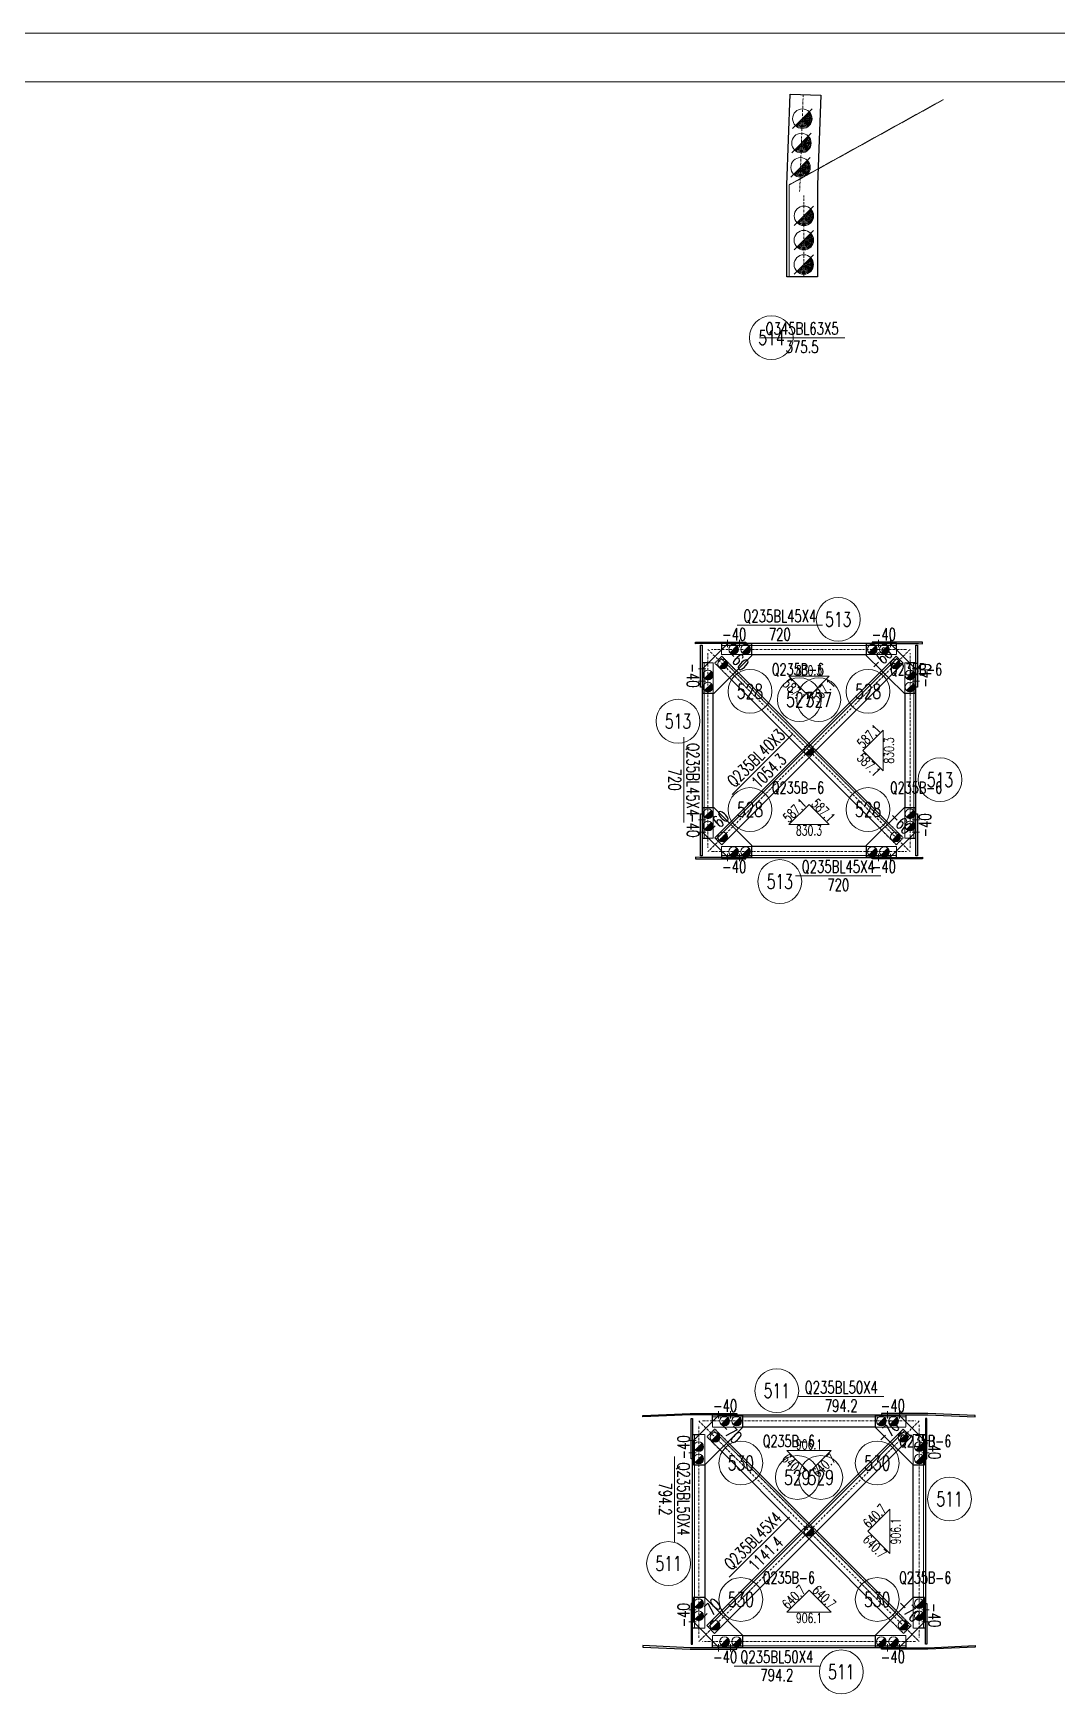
# Model space of a CAD drawing. Extents: x -13400 to 20340, y -61006 to 71674.
# Drawn here: x -4990 to -785, y 4458 to 11274 of the extents above; entities that cross this region are included whole.
import ezdxf
from ezdxf.enums import TextEntityAlignment as Align

# ---------------------------------------------------------------- set-up
doc = ezdxf.new("R2010")
doc.units = 0
doc.header["$MEASUREMENT"] = 0
doc.linetypes.add('Dash', pattern=[2.75, 2, -0.75])
doc.linetypes.add('DashDot', pattern=[15.6, 9, -3, 0.6, -3])
doc.layers.get('0').update_dxf_attribs({"linetype": 'CONTINUOUS', "lineweight": 25})
doc.styles.get("Standard").update_dxf_attribs({"font": 'simplex.shx', "width": 0.7, "height": 3, "bigfont": 'gbhzfs.shx'})

# ---------------------------------------------------------------- blocks, each defined once
blk = doc.blocks.new('M16X40S')
at = {"color": 3, "linetype": 'Continuous', "lineweight": 13}
blk.add_line((-0.707, -0.707), (0.707, 0.707), dxfattribs=at)
blk.add_circle((0, 0), 1, dxfattribs=at)
for radius in [0.9, 0.8, 0.7, 0.6, 0.5, 0.4, 0.3, 0.2, 0.1]:
    blk.add_arc((0, 0), radius, 225, 45, dxfattribs=at)
blk = doc.blocks.new('M16X50S')
at = {"color": 3, "linetype": 'Continuous', "lineweight": 13}
blk.add_line((-1, -1), (1, 1), dxfattribs=at)
blk.add_circle((0, 0), 1, dxfattribs=at)
for radius in [0.9, 0.8, 0.7, 0.6, 0.5, 0.4, 0.3, 0.2, 0.1]:
    blk.add_arc((0, 0), radius, 225, 45, dxfattribs=at)

msp = doc.modelspace()

# ---------------------------------------------------------------- linework, layer by layer
at = {"color": 7, "linetype": 'Continuous', "lineweight": 18}
for p, q in [((-13400.26316, 11273.99352), (3419.73684, 11273.99352)), ((-12900.26316, 11073.99352), (3219.73684, 11073.99352))]:
    msp.add_line(p, q, dxfattribs=at)
at = {"color": 1, "linetype": 'Dash', "lineweight": 20}
for p, q in [((-1884.72206, 10651.4391), (-1251.57294, 11001.25336)), ((-1884.72206, 10274.4671), (-1884.72206, 10651.4391)), ((-1443.18386, 8760.87722), (-2163.18386, 8760.87722)), ((-2163.18386, 8741.87722), (-2163.18386, 8723.87722)), ((-1443.18386, 8723.87722), (-1443.18386, 8741.87722)), ((-2242.35849, 8689.70258), (-2242.35849, 8589.70258)), ((-2234.35849, 8689.70258), (-2234.35849, 7969.70258)), ((-2197.35849, 8689.70258), (-2215.35849, 8689.70258)), ((-2197.35849, 8564.70258), (-2197.35849, 8689.70258)), ((-2190.07422, 8688.30867), (-2161.78995, 8716.59295)), ((-2129.91331, 8628.14776), (-2190.07422, 8688.30867)), ((-2167.44681, 8710.93609), (-1421.95035, 7965.43963)), ((-2163.18386, 8723.87722), (-2038.18386, 8723.87722)), ((-2161.78995, 8716.59295), (-2101.62904, 8656.43203)), ((-1568.18386, 8723.87722), (-1443.18386, 8723.87722)), ((-1391.00922, 8689.70258), (-1409.00922, 8689.70258)), ((-1409.00922, 8689.70258), (-1409.00922, 8564.70258)), ((-1372.00922, 7969.70258), (-1372.00922, 8689.70258)), ((-1364.00922, 8589.70258), (-1364.00922, 8689.70258)), ((-1504.73868, 8656.43203), (-1476.45441, 8628.14776)), ((-1803.18386, 8301.41831), (-1831.46813, 8329.70258)), ((-1803.18386, 8357.98685), (-1774.89959, 8329.70258)), ((-2242.35849, 8069.70258), (-2242.35849, 7969.70258)), ((-2197.35849, 7969.70258), (-2197.35849, 8094.70258)), ((-1409.00922, 8094.70258), (-1409.00922, 7969.70258)), ((-1364.00922, 7969.70258), (-1364.00922, 8069.70258)), ((-2101.62904, 8002.97313), (-2129.91331, 8031.2574)), ((-1444.57776, 7942.81222), (-1504.73868, 8002.97313)), ((-1476.45441, 8031.2574), (-1416.29349, 7971.09649)), ((-2215.35849, 7969.70258), (-2197.35849, 7969.70258)), ((-2038.18386, 7935.52795), (-2163.18386, 7935.52795)), ((-2163.18386, 7935.52795), (-2163.18386, 7917.52795)), ((-1443.18386, 7935.52795), (-1568.18386, 7935.52795)), ((-1416.29349, 7971.09649), (-1444.57776, 7942.81222)), ((-1443.18386, 7917.52795), (-1443.18386, 7935.52795)), ((-1409.00922, 7969.70258), (-1391.00922, 7969.70258)), ((-2163.18386, 7898.52795), (-1443.18386, 7898.52795)), ((-2200.28995, 5594.68354), (-1406.07776, 5594.68354)), ((-2281.24446, 5421.72904), (-2281.24446, 5521.72904)), ((-2273.24446, 4727.51684), (-2273.24446, 5521.72904)), ((-2253.24446, 5521.72904), (-2231.24446, 5521.72904)), ((-2231.24446, 5521.72904), (-2231.24446, 5396.72904)), ((-2222.30333, 5512.62972), (-2190.48353, 5544.44952)), ((-2200.28995, 5552.68354), (-2200.28995, 5574.68354)), ((-2075.28995, 5552.68354), (-2200.28995, 5552.68354)), ((-2196.14038, 5538.79267), (-1389.01413, 4731.66642)), ((-2190.48353, 5544.44952), (-2137.00375, 5490.96974)), ((-1406.07776, 5552.68354), (-1531.07776, 5552.68354)), ((-1406.07776, 5574.68354), (-1406.07776, 5552.68354)), ((-1375.12326, 5396.72904), (-1375.12326, 5521.72904)), ((-1375.12326, 5521.72904), (-1353.12326, 5521.72904)), ((-1333.12326, 5521.72904), (-1333.12326, 4727.51684)), ((-1325.12326, 5521.72904), (-1325.12326, 5421.72904)), ((-2168.82356, 5459.14994), (-2222.30333, 5512.62972)), ((-1469.36397, 5490.96974), (-1437.54416, 5459.14994)), ((-1803.18386, 5093.51024), (-1835.00366, 5125.33005)), ((-1803.18386, 5157.14985), (-1771.36405, 5125.33005)), ((-2231.24446, 4852.51684), (-2231.24446, 4727.51684)), ((-1375.12326, 4727.51684), (-1375.12326, 4852.51684)), ((-2281.24446, 4727.51684), (-2281.24446, 4827.51684)), ((-2137.71086, 4758.98324), (-2169.53066, 4790.80305)), ((-1436.83705, 4790.80305), (-1383.35728, 4737.32327)), ((-1325.12326, 4827.51684), (-1325.12326, 4727.51684)), ((-2231.24446, 4727.51684), (-2253.24446, 4727.51684)), ((-1415.17708, 4705.50346), (-1468.65686, 4758.98324)), ((-1383.35728, 4737.32327), (-1415.17708, 4705.50346)), ((-1353.12326, 4727.51684), (-1375.12326, 4727.51684)), ((-2200.28995, 4674.56234), (-2200.28995, 4696.56234)), ((-2200.28995, 4696.56234), (-2075.28995, 4696.56234)), ((-1406.07776, 4654.56234), (-2200.28995, 4654.56234)), ((-1531.07776, 4696.56234), (-1406.07776, 4696.56234)), ((-1406.07776, 4696.56234), (-1406.07776, 4674.56234))]:
    msp.add_line(p, q, dxfattribs=at)
at = {"color": 2, "linetype": 'DashDot', "lineweight": 15}
for p, q in [((-1827.19258, 11022.04435), (-1841.62803, 10623.60116)), ((-1824.72206, 10274.4671), (-1823.9201, 10607.57998)), ((-2218.35849, 8744.87722), (-1388.00922, 7914.52795)), ((-1388.00922, 8744.87722), (-2218.35849, 7914.52795)), ((-2218.35849, 8729.70258), (-2218.35849, 7929.70258)), ((-1403.18386, 8744.87722), (-2203.18386, 8744.87722)), ((-1388.00922, 7929.70258), (-1388.00922, 8729.70258)), ((-2203.18386, 7914.52795), (-1403.18386, 7914.52795)), ((-2256.24446, 5577.68354), (-1350.12326, 4671.56234)), ((-1350.12326, 5577.68354), (-2256.24446, 4671.56234)), ((-2256.24446, 4687.51684), (-2256.24446, 5561.72904)), ((-2240.28995, 5577.68354), (-1366.07776, 5577.68354)), ((-1350.12326, 5561.72904), (-1350.12326, 4687.51684)), ((-1366.07776, 4671.56234), (-2240.28995, 4671.56234))]:
    msp.add_line(p, q, dxfattribs=at)
at = {"color": 7, "linetype": 'Continuous', "lineweight": 13}
for p, q in [((-2006.72206, 10024.13044), (-1656.72206, 10024.13044)), ((-1748.18386, 8843.87722), (-2098.18386, 8843.87722)), ((-2317.35849, 8384.70258), (-2317.35849, 8034.70258)), ((-1870.86473, 8396.372), (-2118.3521, 8148.88463)), ((-1858.18386, 7815.52795), (-1508.18386, 7815.52795)), ((-1845.81516, 5677.68354), (-1495.81516, 5677.68354)), ((-2356.24446, 5081.99164), (-2356.24446, 5431.99164)), ((-1883.25768, 5183.14205), (-2130.74505, 4935.65468)), ((-1760.55256, 4571.56234), (-2110.55256, 4571.56234))]:
    msp.add_line(p, q, dxfattribs=at)
at = {"color": 7, "linetype": 'Continuous', "lineweight": 30}
for p, q in [((-1438.92091, 8710.93609), (-2184.41737, 7965.43963)), ((-1410.22733, 5538.79267), (-2217.35359, 4731.66642))]:
    msp.add_line(p, q, dxfattribs=at)
at = {"color": 1, "linetype": 'Continuous', "lineweight": 18}
for p, q in [((-1886.21879, 8634.16398), (-1803.18386, 8551.12905)), ((-1720.14893, 8634.16398), (-1886.21879, 8634.16398)), ((-1803.18386, 8551.12905), (-1720.14893, 8634.16398)), ((-1498.72246, 8412.73751), (-1581.75739, 8329.70258)), ((-1498.72246, 8246.66765), (-1498.72246, 8412.73751)), ((-1581.75739, 8329.70258), (-1498.72246, 8246.66765)), ((-1803.18386, 8108.27611), (-1886.21879, 8025.24118)), ((-1720.14893, 8025.24118), (-1803.18386, 8108.27611)), ((-1886.21879, 8025.24118), (-1720.14893, 8025.24118)), ((-1712.57174, 5456.86738), (-1893.79598, 5456.86738)), ((-1893.79598, 5456.86738), (-1803.18386, 5366.25526)), ((-1803.18386, 5366.25526), (-1712.57174, 5456.86738)), ((-1470.93942, 5215.23506), (-1561.55154, 5124.62294)), ((-1470.93942, 5034.01082), (-1470.93942, 5215.23506)), ((-1561.55154, 5124.62294), (-1470.93942, 5034.01082)), ((-1803.18386, 4882.99062), (-1893.79598, 4792.3785)), ((-1712.57174, 4792.3785), (-1803.18386, 4882.99062)), ((-1893.79598, 4792.3785), (-1712.57174, 4792.3785))]:
    msp.add_line(p, q, dxfattribs=at)
at = {"color": 7, "linetype": 'Continuous', "lineweight": 30}
for points in [[(-1894.72206, 10651.4391), (-1881.15739, 11023.99352)], [(-1881.15739, 11023.99352), (-1755.2405, 11019.44549)], [(-1755.2405, 11019.44549), (-1768.72206, 10651.4391)], [(-1894.72206, 10274.4671), (-1894.72206, 10651.4391)], [(-1768.72206, 10651.4391), (-1768.72206, 10274.4671)], [(-1768.72206, 10274.4671), (-1894.72206, 10274.4671)], [(-2269.15877, 8774.11371), (-2252.49367, 8774.87309)], [(-2268.88586, 8768.12443), (-2269.15877, 8774.11371)], [(-2252.36537, 8768.87722), (-2268.88586, 8768.12443)], [(-2252.49367, 8774.87309), (-2063.18386, 8774.87309)], [(-2063.18386, 8768.87722), (-2252.36537, 8768.87722)], [(-2248.35437, 8589.70258), (-2248.35437, 8761.4926)], [(-2248.35437, 8761.4926), (-2242.35849, 8761.4926)], [(-2242.35849, 8761.4926), (-2242.35849, 8589.70258)], [(-2138.18386, 8766.87722), (-2240.35849, 8664.70258)], [(-1443.18386, 8768.87722), (-2163.18386, 8768.87722)], [(-2163.18386, 8768.87722), (-2163.18386, 8741.87722)], [(-2038.18386, 8766.87722), (-2138.18386, 8766.87722)], [(-2063.18386, 8774.87309), (-2063.18386, 8768.87722)], [(-2038.18386, 8719.87722), (-2038.18386, 8766.87722)], [(-1468.18386, 8766.87722), (-1568.18386, 8766.87722)], [(-1568.18386, 8766.87722), (-1568.18386, 8719.87722)], [(-1353.87405, 8774.87309), (-1543.18386, 8774.87309)], [(-1543.18386, 8774.87309), (-1543.18386, 8768.87722)], [(-1543.18386, 8768.87722), (-1354.00235, 8768.87722)], [(-1366.00922, 8664.70258), (-1468.18386, 8766.87722)], [(-1443.18386, 8741.87722), (-1443.18386, 8768.87722)], [(-1364.00922, 8589.70258), (-1364.00922, 8761.87241)], [(-1364.00922, 8761.87241), (-1358.01335, 8761.87241)], [(-1358.01335, 8761.87241), (-1358.01335, 8589.70258)], [(-1354.00235, 8768.87722), (-1337.48186, 8768.12443)], [(-1337.20894, 8774.11371), (-1353.87405, 8774.87309)], [(-1337.48186, 8768.12443), (-1337.20894, 8774.11371)], [(-2215.35849, 8689.70258), (-2242.35849, 8689.70258)], [(-2240.35849, 8664.70258), (-2240.35849, 8564.70258)], [(-2193.35849, 8564.70258), (-2038.18386, 8719.87722)], [(-1444.57776, 8716.59295), (-2190.07422, 7971.09649)], [(-2161.78995, 7942.81222), (-1416.29349, 8688.30867)], [(-2038.18386, 8723.87722), (-1568.18386, 8723.87722)], [(-1568.18386, 8719.87722), (-1504.73868, 8656.43203)], [(-1416.29349, 8688.30867), (-1444.57776, 8716.59295)], [(-1364.00922, 8689.70258), (-1391.00922, 8689.70258)], [(-1366.00922, 8564.70258), (-1366.00922, 8664.70258)], [(-2242.35849, 8589.70258), (-2248.35437, 8589.70258)], [(-2242.35849, 8589.70258), (-2242.35849, 8069.70258)], [(-1831.46813, 8329.70258), (-2129.91331, 8628.14776)], [(-2101.62904, 8656.43203), (-1803.18386, 8357.98685)], [(-1476.45441, 8628.14776), (-1413.00922, 8564.70258)], [(-1364.00922, 8069.70258), (-1364.00922, 8589.70258)], [(-1358.01335, 8589.70258), (-1364.00922, 8589.70258)], [(-2240.35849, 8564.70258), (-2193.35849, 8564.70258)], [(-2197.35849, 8094.70258), (-2197.35849, 8564.70258)], [(-1413.00922, 8564.70258), (-1366.00922, 8564.70258)], [(-1409.00922, 8564.70258), (-1409.00922, 8094.70258)], [(-1774.89959, 8329.70258), (-1476.45441, 8031.2574)], [(-1504.73868, 8002.97313), (-1803.18386, 8301.41831)], [(-2248.35437, 7897.53276), (-2248.35437, 8069.70258)], [(-2248.35437, 8069.70258), (-2242.35849, 8069.70258)], [(-2242.35849, 8069.70258), (-2242.35849, 7897.53276)], [(-2193.35849, 8094.70258), (-2240.35849, 8094.70258)], [(-2240.35849, 8094.70258), (-2240.35849, 7994.70258)], [(-2129.91331, 8031.2574), (-2193.35849, 8094.70258)], [(-1413.00922, 8094.70258), (-1568.18386, 7939.52795)], [(-1366.00922, 8094.70258), (-1413.00922, 8094.70258)], [(-1366.00922, 7994.70258), (-1366.00922, 8094.70258)], [(-1364.00922, 7897.91256), (-1364.00922, 8069.70258)], [(-1364.00922, 8069.70258), (-1358.01335, 8069.70258)], [(-1358.01335, 8069.70258), (-1358.01335, 7897.91256)], [(-2240.35849, 7994.70258), (-2138.18386, 7892.52795)], [(-2038.18386, 7939.52795), (-2101.62904, 8002.97313)], [(-1468.18386, 7892.52795), (-1366.00922, 7994.70258)], [(-2242.35849, 7969.70258), (-2215.35849, 7969.70258)], [(-2190.07422, 7971.09649), (-2161.78995, 7942.81222)], [(-2163.18386, 7917.52795), (-2163.18386, 7890.52795)], [(-2038.18386, 7892.52795), (-2038.18386, 7939.52795)], [(-1568.18386, 7935.52795), (-2038.18386, 7935.52795)], [(-1568.18386, 7939.52795), (-1568.18386, 7892.52795)], [(-1443.18386, 7890.52795), (-1443.18386, 7917.52795)], [(-1391.00922, 7969.70258), (-1364.00922, 7969.70258)], [(-2268.88586, 7891.28073), (-2269.15877, 7885.29145)], [(-2269.15877, 7885.29145), (-2252.49367, 7884.53207)], [(-2252.36537, 7890.52795), (-2268.88586, 7891.28073)], [(-2252.49367, 7884.53207), (-2063.18386, 7884.53207)], [(-2063.18386, 7890.52795), (-2252.36537, 7890.52795)], [(-2242.35849, 7897.53276), (-2248.35437, 7897.53276)], [(-2163.18386, 7890.52795), (-1443.18386, 7890.52795)], [(-2138.18386, 7892.52795), (-2038.18386, 7892.52795)], [(-2063.18386, 7884.53207), (-2063.18386, 7890.52795)], [(-1568.18386, 7892.52795), (-1468.18386, 7892.52795)], [(-1543.18386, 7890.52795), (-1354.00235, 7890.52795)], [(-1543.18386, 7884.53207), (-1543.18386, 7890.52795)], [(-1353.87405, 7884.53207), (-1543.18386, 7884.53207)], [(-1358.01335, 7897.91256), (-1364.00922, 7897.91256)], [(-1354.00235, 7890.52795), (-1337.48186, 7891.28073)], [(-1337.20894, 7885.29145), (-1353.87405, 7884.53207)], [(-1337.48186, 7891.28073), (-1337.20894, 7885.29145)], [(-2485.6582, 5599.82674), (-2291.37963, 5608.67941)], [(-2485.38528, 5593.83745), (-2485.6582, 5599.82674)], [(-2291.25133, 5602.68354), (-2485.38528, 5593.83745)], [(-2291.37963, 5608.67941), (-2100.28995, 5608.67941)], [(-2100.28995, 5602.68354), (-2291.25133, 5602.68354)], [(-2175.28995, 5599.68354), (-2278.24446, 5496.72904)], [(-2200.28995, 5602.68354), (-1406.07776, 5602.68354)], [(-2200.28995, 5574.68354), (-2200.28995, 5602.68354)], [(-2075.28995, 5599.68354), (-2175.28995, 5599.68354)], [(-2100.28995, 5608.67941), (-2100.28995, 5602.68354)], [(-2075.28995, 5552.68354), (-2075.28995, 5599.68354)], [(-1431.07776, 5599.68354), (-1531.07776, 5599.68354)], [(-1531.07776, 5599.68354), (-1531.07776, 5552.68354)], [(-1314.98808, 5608.67941), (-1506.07776, 5608.67941)], [(-1506.07776, 5608.67941), (-1506.07776, 5602.68354)], [(-1506.07776, 5602.68354), (-1315.11639, 5602.68354)], [(-1328.12326, 5496.72904), (-1431.07776, 5599.68354)], [(-1406.07776, 5602.68354), (-1406.07776, 5574.68354)], [(-1315.11639, 5602.68354), (-1120.98244, 5593.83745)], [(-1120.70952, 5599.82674), (-1314.98808, 5608.67941)], [(-1120.98244, 5593.83745), (-1120.70952, 5599.82674)], [(-2287.24033, 5421.72904), (-2287.24033, 5587.67323)], [(-2287.24033, 5587.67323), (-2281.24446, 5587.67323)], [(-2281.24446, 5587.67323), (-2281.24446, 5421.72904)], [(-2281.24446, 5521.72904), (-2253.24446, 5521.72904)], [(-2231.24446, 5396.72904), (-2075.28995, 5552.68354)], [(-1415.88419, 5544.44952), (-2223.01044, 4737.32327)], [(-1531.07776, 5552.68354), (-2075.28995, 5552.68354)], [(-1531.07776, 5552.68354), (-1469.36397, 5490.96974)], [(-1384.06438, 5512.62972), (-1415.88419, 5544.44952)], [(-1353.12326, 5521.72904), (-1325.12326, 5521.72904)], [(-1325.12326, 5587.67323), (-1325.12326, 5421.72904)], [(-1319.12738, 5587.67323), (-1325.12326, 5587.67323)], [(-1319.12738, 5421.72904), (-1319.12738, 5587.67323)], [(-2278.24446, 5496.72904), (-2278.24446, 5396.72904)], [(-2191.19064, 4705.50346), (-1384.06438, 5512.62972)], [(-1835.00366, 5125.33005), (-2168.82356, 5459.14994)], [(-2137.00375, 5490.96974), (-1803.18386, 5157.14985)], [(-1437.54416, 5459.14994), (-1375.12326, 5396.72904)], [(-1328.12326, 5396.72904), (-1328.12326, 5496.72904)], [(-2281.24446, 5421.72904), (-2287.24033, 5421.72904)], [(-2281.24446, 4827.51684), (-2281.24446, 5421.72904)], [(-2278.24446, 5396.72904), (-2231.24446, 5396.72904)], [(-2231.24446, 5396.72904), (-2231.24446, 4852.51684)], [(-1375.12326, 4852.51684), (-1375.12326, 5396.72904)], [(-1375.12326, 5396.72904), (-1328.12326, 5396.72904)], [(-1325.12326, 5421.72904), (-1325.12326, 4827.51684)], [(-1325.12326, 5421.72904), (-1319.12738, 5421.72904)], [(-1771.36405, 5125.33005), (-1436.83705, 4790.80305)], [(-1468.65686, 4758.98324), (-1803.18386, 5093.51024)], [(-2231.24446, 4852.51684), (-2278.24446, 4852.51684)], [(-2278.24446, 4852.51684), (-2278.24446, 4752.51684)], [(-2169.53066, 4790.80305), (-2231.24446, 4852.51684)], [(-1375.12326, 4852.51684), (-1531.07776, 4696.56234)], [(-1328.12326, 4852.51684), (-1375.12326, 4852.51684)], [(-1328.12326, 4752.51684), (-1328.12326, 4852.51684)], [(-2281.24446, 4827.51684), (-2287.24033, 4827.51684)], [(-2287.24033, 4827.51684), (-2287.24033, 4661.57265)], [(-2281.24446, 4661.57265), (-2281.24446, 4827.51684)], [(-1325.12326, 4661.57265), (-1325.12326, 4827.51684)], [(-1325.12326, 4827.51684), (-1319.12738, 4827.51684)], [(-1319.12738, 4827.51684), (-1319.12738, 4661.57265)], [(-2253.24446, 4727.51684), (-2281.24446, 4727.51684)], [(-2278.24446, 4752.51684), (-2175.28995, 4649.56234)], [(-2223.01044, 4737.32327), (-2191.19064, 4705.50346)], [(-2075.28995, 4696.56234), (-2137.71086, 4758.98324)], [(-1431.07776, 4649.56234), (-1328.12326, 4752.51684)], [(-1325.12326, 4727.51684), (-1353.12326, 4727.51684)], [(-2485.38528, 4655.40843), (-2485.6582, 4649.41914)], [(-2485.6582, 4649.41914), (-2291.37963, 4640.56647)], [(-2291.25133, 4646.56234), (-2485.38528, 4655.40843)], [(-2291.37963, 4640.56647), (-2100.28995, 4640.56647)], [(-2100.28995, 4646.56234), (-2291.25133, 4646.56234)], [(-2287.24033, 4661.57265), (-2281.24446, 4661.57265)], [(-2200.28995, 4646.56234), (-2200.28995, 4674.56234)], [(-1406.07776, 4646.56234), (-2200.28995, 4646.56234)], [(-2175.28995, 4649.56234), (-2075.28995, 4649.56234)], [(-2100.28995, 4640.56647), (-2100.28995, 4646.56234)], [(-2075.28995, 4696.56234), (-1531.07776, 4696.56234)], [(-2075.28995, 4649.56234), (-2075.28995, 4696.56234)], [(-1531.07776, 4696.56234), (-1531.07776, 4649.56234)], [(-1531.07776, 4649.56234), (-1431.07776, 4649.56234)], [(-1506.07776, 4646.56234), (-1315.11639, 4646.56234)], [(-1506.07776, 4640.56647), (-1506.07776, 4646.56234)], [(-1314.98808, 4640.56647), (-1506.07776, 4640.56647)], [(-1406.07776, 4674.56234), (-1406.07776, 4646.56234)], [(-1319.12738, 4661.57265), (-1325.12326, 4661.57265)], [(-1315.11639, 4646.56234), (-1120.98244, 4655.40843)], [(-1120.70952, 4649.41914), (-1314.98808, 4640.56647)], [(-1120.98244, 4655.40843), (-1120.70952, 4649.41914)]]:
    msp.add_lwpolyline(points, dxfattribs=at)
at = {"color": 3, "linetype": 'Continuous', "lineweight": 20}
for points in [[(-2138.18386, 8783.87722), (-2138.18386, 8753.87722)], [(-2088.18386, 8783.87722), (-2088.18386, 8753.87722)], [(-1518.18386, 8783.87722), (-1518.18386, 8753.87722)], [(-1468.18386, 8783.87722), (-1468.18386, 8753.87722)], [(-2257.35849, 8664.70258), (-2227.35849, 8664.70258)], [(-1349.00922, 8664.70258), (-1379.00922, 8664.70258)], [(-2257.35849, 8614.70258), (-2227.35849, 8614.70258)], [(-1349.00922, 8614.70258), (-1379.00922, 8614.70258)], [(-2257.35849, 8044.70258), (-2227.35849, 8044.70258)], [(-1349.00922, 8044.70258), (-1379.00922, 8044.70258)], [(-2257.35849, 7994.70258), (-2227.35849, 7994.70258)], [(-1349.00922, 7994.70258), (-1379.00922, 7994.70258)], [(-2138.18386, 7875.52795), (-2138.18386, 7905.52795)], [(-2088.18386, 7875.52795), (-2088.18386, 7905.52795)], [(-1518.18386, 7875.52795), (-1518.18386, 7905.52795)], [(-1468.18386, 7875.52795), (-1468.18386, 7905.52795)], [(-2175.28995, 5617.68354), (-2175.28995, 5587.68354)], [(-2125.28995, 5617.68354), (-2125.28995, 5587.68354)], [(-1481.07776, 5617.68354), (-1481.07776, 5587.68354)], [(-1431.07776, 5617.68354), (-1431.07776, 5587.68354)], [(-2296.24446, 5496.72904), (-2266.24446, 5496.72904)], [(-1310.12326, 5496.72904), (-1340.12326, 5496.72904)], [(-2296.24446, 5446.72904), (-2266.24446, 5446.72904)], [(-1310.12326, 5446.72904), (-1340.12326, 5446.72904)], [(-2296.24446, 4802.51684), (-2266.24446, 4802.51684)], [(-1310.12326, 4802.51684), (-1340.12326, 4802.51684)], [(-2296.24446, 4752.51684), (-2266.24446, 4752.51684)], [(-1310.12326, 4752.51684), (-1340.12326, 4752.51684)], [(-2175.28995, 4631.56234), (-2175.28995, 4661.56234)], [(-2125.28995, 4631.56234), (-2125.28995, 4661.56234)], [(-1481.07776, 4631.56234), (-1481.07776, 4661.56234)], [(-1431.07776, 4631.56234), (-1431.07776, 4661.56234)]]:
    msp.add_lwpolyline(points, dxfattribs=at)
at = {"color": 7, "linetype": 'Continuous', "lineweight": 13}
for centre in [(-1957.72206, 10024.13044), (-1683.18386, 8867.87722), (-2045.76761, 8572.28633), (-1560.60011, 8572.28633), (-1843.28756, 8538.0977), (-1763.08016, 8538.0977), (-2341.35849, 8449.70258), (-1265.00922, 8209.70258), (-2045.76761, 8087.11883), (-1560.60011, 8087.11883), (-1923.18386, 7791.52795), (-1935.55256, 5701.68354), (-2083.26364, 5404.70272), (-1523.10408, 5404.70272), (-1851.43787, 5345.41101), (-1754.92984, 5345.41101), (-1226.12326, 5256.99164), (-2380.24446, 4992.25424), (-2083.26364, 4844.54316), (-1523.10408, 4844.54316), (-1670.81516, 4547.56234)]:
    msp.add_circle(centre, 90, dxfattribs=at)

# ---------------------------------------------------------------- block references
at = {"color": 3, "linetype": 'Continuous', "lineweight": 13}
for name, p, xscale, yscale, zscale in [('M16X50S', (-1830.74201, 10923.07952), 40.0000000000091, 40.0000000000091, 40.0000000000091), ('M16X50S', (-1834.38059, 10823.14574), 40.0000000000091, 40.0000000000091, 40.0000000000091), ('M16X50S', (-1838.01917, 10723.21196), 40.0000000000091, 40.0000000000091, 40.0000000000091), ('M16X50S', (-1824.12059, 10524.30176), 40.0000000000091, 40.0000000000091, 40.0000000000091), ('M16X50S', (-1824.49617, 10424.3679), 40.0000000000091, 40.0000000000091, 40.0000000000091), ('M16X50S', (-1824.68472, 10324.43404), 40.0000000000091, 40.0000000000091, 40.0000000000091), ('M16X40S', (-2113.18386, 8744.87722), 19.99999999998182, 19.99999999998182, 19.99999999998182), ('M16X40S', (-2063.18386, 8744.87722), 19.99999999998182, 19.99999999998182, 19.99999999998182), ('M16X40S', (-1543.18386, 8744.87722), 19.99999999998182, 19.99999999998182, 19.99999999998182), ('M16X40S', (-1493.18386, 8744.87722), 19.99999999998182, 19.99999999998182, 19.99999999998182), ('M16X40S', (-2218.35849, 8639.70258), 19.99999999998182, 19.99999999998182, 19.99999999998182), ('M16X40S', (-2158.25442, 8684.77314), 19.99999999998182, 19.99999999998182, 19.99999999998182), ('M16X40S', (-1448.1133, 8684.77314), 19.99999999998182, 19.99999999998182, 19.99999999998182), ('M16X40S', (-1388.00922, 8639.70258), 19.99999999998182, 19.99999999998182, 19.99999999998182), ('M16X40S', (-2218.35849, 8589.70258), 19.99999999998182, 19.99999999998182, 19.99999999998182), ('M16X40S', (-1388.00922, 8589.70258), 19.99999999998182, 19.99999999998182, 19.99999999998182), ('M16X40S', (-1803.18386, 8329.70258), 19.99999999998182, 19.99999999998182, 19.99999999998182), ('M16X40S', (-2218.35849, 8069.70258), 19.99999999998182, 19.99999999998182, 19.99999999998182), ('M16X40S', (-1388.00922, 8069.70258), 19.99999999998182, 19.99999999998182, 19.99999999998182), ('M16X40S', (-2218.35849, 8019.70258), 19.99999999998182, 19.99999999998182, 19.99999999998182), ('M16X40S', (-2158.25442, 7974.63202), 19.99999999998182, 19.99999999998182, 19.99999999998182), ('M16X40S', (-1448.1133, 7974.63202), 19.99999999998182, 19.99999999998182, 19.99999999998182), ('M16X40S', (-1388.00922, 8019.70258), 19.99999999998182, 19.99999999998182, 19.99999999998182), ('M16X40S', (-2113.18386, 7914.52795), 19.99999999998182, 19.99999999998182, 19.99999999998182), ('M16X40S', (-2063.18386, 7914.52795), 19.99999999998182, 19.99999999998182, 19.99999999998182), ('M16X40S', (-1543.18386, 7914.52795), 19.99999999998182, 19.99999999998182, 19.99999999998182), ('M16X40S', (-1493.18386, 7914.52795), 19.99999999998182, 19.99999999998182, 19.99999999998182), ('M16X40S', (-2150.28995, 5577.68354), 19.99999999998182, 19.99999999998182, 19.99999999998182), ('M16X40S', (-2100.28995, 5577.68354), 19.99999999998182, 19.99999999998182, 19.99999999998182), ('M16X40S', (-1506.07776, 5577.68354), 19.99999999998182, 19.99999999998182, 19.99999999998182), ('M16X40S', (-1456.07776, 5577.68354), 19.99999999998182, 19.99999999998182, 19.99999999998182), ('M16X40S', (-2189.06931, 5510.5084), 19.99999999998182, 19.99999999998182, 19.99999999998182), ('M16X40S', (-1417.2984, 5510.5084), 19.99999999998182, 19.99999999998182, 19.99999999998182), ('M16X40S', (-2256.24446, 5471.72904), 19.99999999998182, 19.99999999998182, 19.99999999998182), ('M16X40S', (-1350.12326, 5471.72904), 19.99999999998182, 19.99999999998182, 19.99999999998182), ('M16X40S', (-2256.24446, 5421.72904), 19.99999999998182, 19.99999999998182, 19.99999999998182), ('M16X40S', (-1350.12326, 5421.72904), 19.99999999998182, 19.99999999998182, 19.99999999998182), ('M16X50S', (-1803.18386, 5124.62294), 19.99999999998182, 19.99999999998182, 19.99999999998182), ('M16X40S', (-2256.24446, 4827.51684), 19.99999999998182, 19.99999999998182, 19.99999999998182), ('M16X40S', (-1350.12326, 4827.51684), 19.99999999998182, 19.99999999998182, 19.99999999998182), ('M16X40S', (-2256.24446, 4777.51684), 19.99999999998182, 19.99999999998182, 19.99999999998182), ('M16X40S', (-1350.12326, 4777.51684), 19.99999999998182, 19.99999999998182, 19.99999999998182), ('M16X40S', (-2189.06931, 4738.73748), 19.99999999998182, 19.99999999998182, 19.99999999998182), ('M16X40S', (-1417.2984, 4738.73748), 19.99999999998182, 19.99999999998182, 19.99999999998182), ('M16X40S', (-2150.28995, 4671.56234), 19.99999999998182, 19.99999999998182, 19.99999999998182), ('M16X40S', (-2100.28995, 4671.56234), 19.99999999998182, 19.99999999998182, 19.99999999998182), ('M16X40S', (-1506.07776, 4671.56234), 19.99999999998182, 19.99999999998182, 19.99999999998182), ('M16X40S', (-1456.07776, 4671.56234), 19.99999999998182, 19.99999999998182, 19.99999999998182)]:
    msp.add_blockref(name, p, dxfattribs=dict(at, xscale=xscale, yscale=yscale, zscale=zscale))

# ---------------------------------------------------------------- texts
at = {"color": 7, "linetype": 'Continuous', "lineweight": 13, "width": 0.7}
for s, height, p in [('514', 60, (-1957.72206, 10024.13044)), ('Q345BL63X5', 50, (-1831.72206, 10061.63044)), ('375.5', 50, (-1831.72206, 9986.63044)), ('Q235BL45X4', 50, (-1923.18386, 8881.37722)), ('513', 60, (-1683.18386, 8867.87722)), ('-40', 50, (-2110.68386, 8806.37722)), ('720', 50, (-1923.18386, 8806.37722)), ('-40', 50, (-1495.68386, 8806.37722)), ('528', 60, (-2045.76761, 8572.28633)), ('528', 60, (-1560.60011, 8572.28633)), ('527', 60, (-1843.28756, 8538.0977)), ('527', 60, (-1763.08016, 8538.0977)), ('513', 60, (-2341.35849, 8449.70258)), ('513', 60, (-1265.00922, 8209.70258)), ('528', 60, (-2045.76761, 8087.11883)), ('528', 60, (-1560.60011, 8087.11883)), ('-40', 50, (-2110.68386, 7853.02795)), ('Q235BL45X4', 50, (-1683.18386, 7853.02795)), ('-40', 50, (-1495.68386, 7853.02795)), ('513', 60, (-1923.18386, 7791.52795)), ('720', 50, (-1683.18386, 7778.02795)), ('511', 60, (-1935.55256, 5701.68354)), ('Q235BL50X4', 50, (-1670.81516, 5715.18354)), ('-40', 50, (-2147.78995, 5640.18354)), ('794.2', 50, (-1670.81516, 5640.18354)), ('-40', 50, (-1458.57776, 5640.18354)), ('530', 60, (-2083.26364, 5404.70272)), ('530', 60, (-1523.10408, 5404.70272)), ('529', 60, (-1851.43787, 5345.41101)), ('529', 60, (-1754.92984, 5345.41101)), ('511', 60, (-1226.12326, 5256.99164)), ('511', 60, (-2380.24446, 4992.25424)), ('530', 60, (-2083.26364, 4844.54316)), ('530', 60, (-1523.10408, 4844.54316)), ('-40', 50, (-2147.78995, 4609.06234)), ('Q235BL50X4', 50, (-1935.55256, 4609.06234)), ('511', 60, (-1670.81516, 4547.56234)), ('-40', 50, (-1458.57776, 4609.06234)), ('794.2', 50, (-1935.55256, 4534.06234))]:
    msp.add_text(s, height=height, dxfattribs=at).set_placement(p, align=Align.MIDDLE_CENTER)
for s, rotation, p in [('-60', 315, (-2098.15034, 8705.98634)), ('-60', 45, (-1508.21738, 8705.98634)), ('-40', 270, (-2279.85849, 8637.20258)), ('-40', 90, (-1326.50922, 8637.20258)), ('Q235BL40X3', 45, (-2021.12492, 8299.14482)), ('Q235BL45X4', 270, (-2279.85849, 8209.70258)), ('1054.3', 45, (-1968.09191, 8246.11181)), ('720', 270, (-2354.85849, 8209.70258)), ('-40', 270, (-2279.85849, 8022.20258)), ('-60', 45, (-2179.46762, 8034.7361)), ('-60', 315, (-1426.9001, 8034.7361)), ('-40', 90, (-1326.50922, 8022.20258)), ('-70', 315, (-2126.84392, 5533.84292)), ('-70', 45, (-1479.5238, 5533.84292)), ('-40', 90, (-2318.74446, 5469.22904)), ('-40', 270, (-1287.62326, 5469.22904)), ('Q235BL50X4', 270, (-2318.74446, 5256.99164)), ('794.2', 270, (-2393.74446, 5256.99164)), ('Q235BL45X4', 45, (-2033.51787, 5085.91487)), ('1141.4', 45, (-1980.48486, 5032.88186)), ('-70', 45, (-2212.40384, 4800.96288)), ('-40', 90, (-2318.74446, 4780.01684)), ('-70', 315, (-1393.96388, 4800.96288)), ('-40', 270, (-1287.62326, 4780.01684))]:
    msp.add_text(s, height=50, rotation=rotation, dxfattribs=at).set_placement(p, align=Align.MIDDLE_CENTER)
for p in [(-1955.76761, 8662.28633), (-1470.60011, 8662.28633), (-1955.76761, 8177.11883), (-1470.60011, 8177.11883), (-1993.26364, 5494.70272), (-1433.10408, 5494.70272), (-1993.26364, 4934.54316), (-1433.10408, 4934.54316)]:
    msp.add_text('Q235B-6', height=48, dxfattribs=at).set_placement(p, align=Align.MIDDLE_LEFT)
at = {"color": 7, "linetype": 'Continuous', "lineweight": 20, "width": 0.7}
for s, p in [('830.3', (-1803.18386, 8658.16398)), ('830.3', (-1803.18386, 8001.24118)), ('906.1', (-1803.18386, 5480.86738)), ('906.1', (-1803.18386, 4768.3785))]:
    msp.add_text(s, height=40, dxfattribs=at).set_placement(p, align=Align.MIDDLE_CENTER)
for s, rotation, p in [('587.1', 315, (-1861.67188, 8575.67595)), ('587.1', 45, (-1744.69583, 8575.67595)), ('587.1', 45, (-1557.21049, 8388.19061)), ('587.1', 315, (-1557.21049, 8271.21455)), ('830.3', 90, (-1474.72246, 8329.70258)), ('587.1', 45, (-1861.67188, 8083.72921)), ('587.1', 315, (-1744.69583, 8083.72921)), ('640.7', 315, (-1865.46048, 5394.59076)), ('640.7', 45, (-1740.90724, 5394.59076)), ('640.7', 45, (-1533.21604, 5186.89956)), ('906.1', 90, (-1446.93942, 5124.62294)), ('640.7', 315, (-1533.21604, 5062.34632)), ('640.7', 45, (-1865.46048, 4854.65512)), ('640.7', 315, (-1740.90724, 4854.65512))]:
    msp.add_text(s, height=40, rotation=rotation, dxfattribs=at).set_placement(p, align=Align.MIDDLE_CENTER)

doc.saveas('drawing.dxf')
